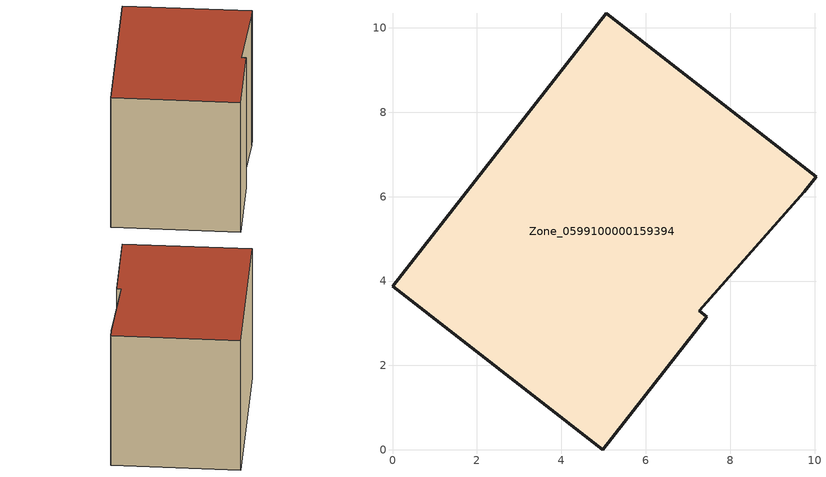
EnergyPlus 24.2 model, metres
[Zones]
Zone_0599100000159394
 floor ground (C_G): 0,3.88 5.06,10.35 10.03,6.47 9.75,6.11 7.27,3.29 7.45,3.16 4.98,0 z0.56
 wall outside (C_F): 5.06,10.35 0,3.88 4.98,0 7.45,3.16 7.27,3.29 9.75,6.11 10.03,6.47 5.06,10.35 z0.56:8.02
 roof outside (C_R): 9.75,6.11 10.03,6.47 5.06,10.35 0,3.88 4.98,0 7.45,3.16 7.27,3.29 z8.02
[BUILDING]
Pand.0599100000159394: North Axis=0; Terrain=City; Loads Convergence Tolerance Value=0.04; Temperature Convergence Tolerance Value=0.4; Solar Distribution=FullExterior; Maximum Number of Warmup Days=25; Minimum Number of Warmup Days=1
[Site:Location]
Rotterdam.The.Hague.AP_ZH_NLD Design_Conditions: Latitude=51.96; Longitude=4.45; Time Zone=1; Elevation=-4.5
[SITE:GROUNDTEMPERATURE:BUILDINGSURFACE]
18, 18, 18, 18, 18, 18, 18, 18, 18, 18, 18, 18
[MATERIAL] Thermal Absorptance=0.9; Solar Absorptance=0.7; Visible Absorptance=0.7
Name | Roughness | Thickness | Conductivity | Density | Specific Heat
G.TC.1965-1974 | MediumSmooth | 0.15 | 0.882353 | 540 | 1210
F.TC.1965-1974 | Rough | 0.3 | 0.697674 | 1920 | 840
R.TC.1965-1974 | MediumRough | 0.2 | 0.232558 | 1500 | 1000
[CONSTRUCTION]
C_G: G.TC.1965-1974
C_F: F.TC.1965-1974
C_R: R.TC.1965-1974
[ZONE]
Zone_0599100000159394: Type=1; Multiplier=1; Ceiling Height=Autocalculate; Volume=Autocalculate; Floor Area=autocalculate; Part of Total Floor Area=Yes
[ZONEINFILTRATION:DESIGNFLOWRATE]
Infil_Zone_0599100000159394: Zone or ZoneList or Space or SpaceList=Zone_0599100000159394; Schedule=AlwaysOn; Design Flow Rate Calculation Method=Flow/Area; Flow Rate per Floor Area=0.003; Constant Term Coefficient=1; Temperature Term Coefficient=0; Velocity Term Coefficient=0; Velocity Squared Term Coefficient=0
[HVACTEMPLATE:ZONE:IDEALLOADSAIRSYSTEM]
Zone_0599100000159394: Maximum Heating Supply Air Temperature=50; Minimum Cooling Supply Air Temperature=13; Maximum Heating Supply Air Humidity Ratio=0.0156; Minimum Cooling Supply Air Humidity Ratio=0.0077; Heating Limit=NoLimit; Cooling Limit=NoLimit; Dehumidification Control Type=ConstantSensibleHeatRatio; Cooling Sensible Heat Ratio=0.7; Dehumidification Setpoint=60; Humidification Control Type=None; Humidification Setpoint=30; Outdoor Air Method=None; Outdoor Air Flow Rate per Person=0.00944; Outdoor Air Flow Rate per Zone Floor Area=0; Outdoor Air Flow Rate per Zone=0; Demand Controlled Ventilation Type=None; Outdoor Air Economizer Type=NoEconomizer; Heat Recovery Type=None; Sensible Heat Recovery Effectiveness=0.7; Latent Heat Recovery Effectiveness=0.65
[ZONECONTROL:THERMOSTAT]
ThermostatControl_Zone_0599100000159394: Zone or ZoneList=Zone_0599100000159394; Control Type Schedule=DualSetpointControlType; Control 1=Thermostat_Zone_0599100000159394; Temperature Difference Between Cutout And Setpoint=0
[THERMOSTATSETPOINT:DUALSETPOINT]
Thermostat_Zone_0599100000159394: Heating Setpoint Temperature Schedule=HeatingSetpoint_Zone_0599100000159394; Cooling Setpoint Temperature Schedule=CoolingSetpoint_Zone_0599100000159394
[SCHEDULE:COMPACT]
HeatingSetpoint_Zone_0599100000159394: Through: 12/31, For: AllDays, Until: 24:00, 21
CoolingSetpoint_Zone_0599100000159394: Through: 12/31, For: AllDays, Until: 24:00, 24
DualSetpointControlType: Through: 12/31, For: AllDays, Until: 24:00, 4
AlwaysOn: Through: 12/31, For: AllDays, Until: 24:00, 1
